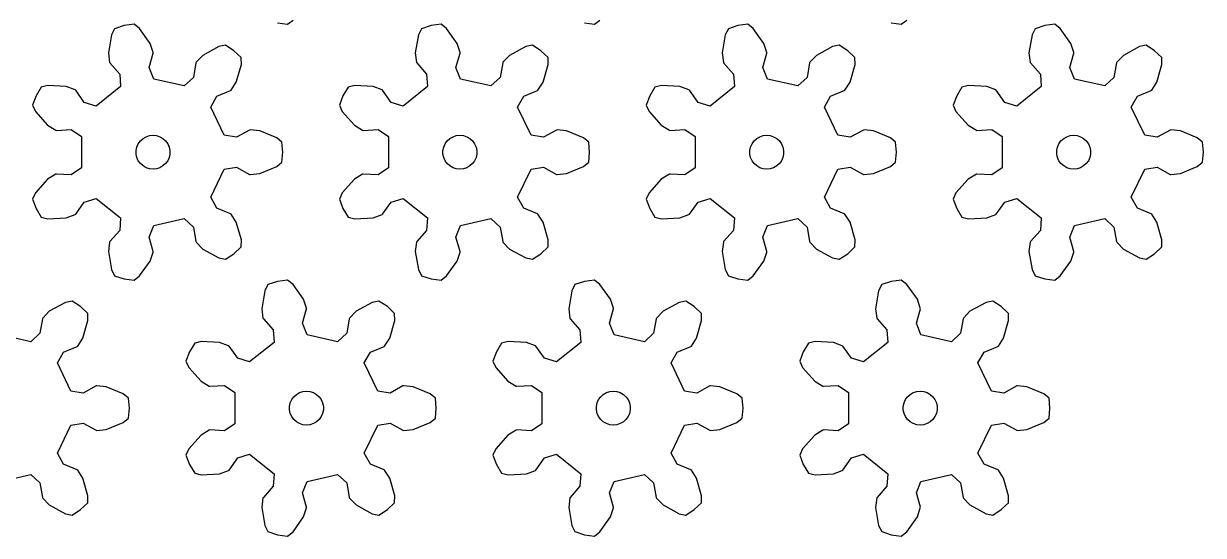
# Model space of a CAD drawing. Extents: x 0 to 212, y 0 to 226.
# Drawn here: x 107.6 to 211.8, y 67.8 to 113 of the extents above; entities that cross this region are included whole.
import ezdxf

# ---------------------------------------------------------------- set-up
doc = ezdxf.new("R2010")
doc.units = 0

msp = doc.modelspace()

# ---------------------------------------------------------------- linework, layer by layer
for p, q in [((115.62, 112.52), (115.35, 111.98)), ((116.47, 112.79), (115.62, 112.52)), ((117.35, 112.91), (116.47, 112.79)), ((117.83, 112.54), (117.35, 112.91)), ((118.77, 111.23), (117.83, 112.54)), ((130.02, 113.03), (130.9, 112.91)), ((130.9, 112.91), (131.38, 113.28)), ((142.72, 112.52), (142.45, 111.98)), ((143.57, 112.79), (142.72, 112.52)), ((144.45, 112.91), (143.57, 112.79)), ((144.93, 112.54), (144.45, 112.91)), ((145.87, 111.23), (144.93, 112.54)), ((157.11, 113.03), (157.99, 112.91)), ((157.99, 112.91), (158.47, 113.28)), ((169.82, 112.52), (169.54, 111.98)), ((170.66, 112.79), (169.82, 112.52)), ((171.54, 112.91), (170.66, 112.79)), ((172.02, 112.54), (171.54, 112.91)), ((172.96, 111.23), (172.02, 112.54)), ((184.21, 113.03), (185.09, 112.91)), ((185.09, 112.91), (185.57, 113.28)), ((196.91, 112.52), (196.64, 111.98)), ((197.76, 112.79), (196.91, 112.52)), ((198.64, 112.91), (197.76, 112.79)), ((199.12, 112.54), (198.64, 112.91)), ((200.06, 111.23), (199.12, 112.54)), ((115.35, 111.98), (115.08, 110.38)), ((142.45, 111.98), (142.17, 110.38)), ((169.54, 111.98), (169.27, 110.38)), ((196.64, 111.98), (196.36, 110.38)), ((119.03, 110.43), (118.77, 111.23)), ((119.04, 110.37), (119.03, 110.43)), ((124.83, 110.95), (123.41, 110.17)), ((125.42, 111.07), (124.83, 110.95)), ((126.16, 110.58), (125.42, 111.07)), ((126.81, 109.97), (126.16, 110.58)), ((146.13, 110.43), (145.87, 111.23)), ((146.13, 110.37), (146.13, 110.43)), ((151.93, 110.95), (150.51, 110.17)), ((152.52, 111.07), (151.93, 110.95)), ((153.26, 110.58), (152.52, 111.07)), ((153.9, 109.97), (153.26, 110.58)), ((173.23, 110.43), (172.96, 111.23)), ((173.23, 110.37), (173.23, 110.43)), ((179.02, 110.95), (177.6, 110.17)), ((179.61, 111.07), (179.02, 110.95)), ((180.36, 110.58), (179.61, 111.07)), ((181, 109.97), (180.36, 110.58)), ((200.32, 110.43), (200.06, 111.23)), ((200.32, 110.37), (200.32, 110.43)), ((206.12, 110.95), (204.7, 110.17)), ((206.71, 111.07), (206.12, 110.95)), ((207.45, 110.58), (206.71, 111.07)), ((208.09, 109.97), (207.45, 110.58)), ((115.08, 110.38), (115.18, 109.55)), ((115.18, 109.55), (115.21, 109.5)), ((115.21, 109.5), (116.08, 108.52)), ((118.68, 109.11), (119.04, 110.37)), ((122.8, 109.51), (122.58, 108.22)), ((122.83, 109.56), (122.8, 109.51)), ((123.41, 110.17), (122.83, 109.56)), ((126.82, 109.36), (126.81, 109.97)), ((142.17, 110.38), (142.28, 109.55)), ((142.28, 109.55), (142.3, 109.5)), ((142.3, 109.5), (143.17, 108.52)), ((145.77, 109.11), (146.13, 110.37)), ((149.9, 109.51), (149.67, 108.22)), ((149.92, 109.56), (149.9, 109.51)), ((150.51, 110.17), (149.92, 109.56)), ((153.92, 109.36), (153.9, 109.97)), ((169.27, 110.38), (169.38, 109.55)), ((169.38, 109.55), (169.4, 109.5)), ((169.4, 109.5), (170.27, 108.52)), ((172.87, 109.11), (173.23, 110.37)), ((176.99, 109.51), (176.77, 108.22)), ((177.02, 109.56), (176.99, 109.51)), ((177.6, 110.17), (177.02, 109.56)), ((181.01, 109.36), (181, 109.97)), ((196.36, 110.38), (196.47, 109.55)), ((196.47, 109.55), (196.5, 109.5)), ((196.5, 109.5), (197.37, 108.52)), ((199.96, 109.11), (200.32, 110.37)), ((204.09, 109.51), (203.87, 108.22)), ((204.12, 109.56), (204.09, 109.51)), ((204.7, 110.17), (204.12, 109.56)), ((208.11, 109.36), (208.09, 109.97)), ((116.08, 108.52), (116.16, 107.42)), ((119.08, 108.08), (118.68, 109.11)), ((126.37, 107.8), (126.82, 109.36)), ((143.17, 108.52), (143.25, 107.42)), ((146.18, 108.08), (145.77, 109.11)), ((153.47, 107.8), (153.92, 109.36)), ((170.27, 108.52), (170.35, 107.42)), ((173.28, 108.08), (172.87, 109.11)), ((180.57, 107.8), (181.01, 109.36)), ((197.37, 108.52), (197.44, 107.42)), ((200.37, 108.08), (199.96, 109.11)), ((207.66, 107.8), (208.11, 109.36)), ((109.15, 107.36), (108.7, 106.59)), ((109.74, 107.5), (109.15, 107.36)), ((111.35, 107.41), (109.74, 107.5)), ((112.14, 107.12), (111.35, 107.41)), ((116.16, 107.42), (114.01, 105.7)), ((121.77, 107.47), (119.08, 108.08)), ((122.58, 108.22), (121.77, 107.47)), ((125.92, 107.1), (126.37, 107.8)), ((136.25, 107.36), (135.79, 106.59)), ((136.83, 107.5), (136.25, 107.36)), ((138.45, 107.41), (136.83, 107.5)), ((139.24, 107.12), (138.45, 107.41)), ((143.25, 107.42), (141.1, 105.7)), ((148.86, 107.47), (146.18, 108.08)), ((149.67, 108.22), (148.86, 107.47)), ((153.01, 107.1), (153.47, 107.8)), ((163.34, 107.36), (162.89, 106.59)), ((163.93, 107.5), (163.34, 107.36)), ((165.55, 107.41), (163.93, 107.5)), ((166.33, 107.12), (165.55, 107.41)), ((170.35, 107.42), (168.2, 105.7)), ((175.96, 107.47), (173.28, 108.08)), ((176.77, 108.22), (175.96, 107.47)), ((180.11, 107.1), (180.57, 107.8)), ((190.44, 107.36), (189.98, 106.59)), ((191.02, 107.5), (190.44, 107.36)), ((192.64, 107.41), (191.02, 107.5)), ((193.43, 107.12), (192.64, 107.41)), ((197.44, 107.42), (195.29, 105.7)), ((203.05, 107.47), (200.37, 108.08)), ((203.87, 108.22), (203.05, 107.47)), ((207.2, 107.1), (207.66, 107.8)), ((108.7, 106.59), (108.38, 105.76)), ((112.19, 107.09), (112.14, 107.12)), ((112.95, 106.02), (112.19, 107.09)), ((124.11, 105.6), (124.66, 106.56)), ((124.66, 106.56), (125.87, 107.06)), ((125.87, 107.06), (125.92, 107.1)), ((135.79, 106.59), (135.48, 105.76)), ((139.29, 107.09), (139.24, 107.12)), ((140.04, 106.02), (139.29, 107.09)), ((151.21, 105.6), (151.76, 106.56)), ((151.76, 106.56), (152.97, 107.06)), ((152.97, 107.06), (153.01, 107.1)), ((162.89, 106.59), (162.57, 105.76)), ((166.38, 107.09), (166.33, 107.12)), ((167.14, 106.02), (166.38, 107.09)), ((178.31, 105.6), (178.85, 106.56)), ((178.85, 106.56), (180.06, 107.06)), ((180.06, 107.06), (180.11, 107.1)), ((189.98, 106.59), (189.67, 105.76)), ((193.48, 107.09), (193.43, 107.12)), ((194.24, 106.02), (193.48, 107.09)), ((205.4, 105.6), (205.95, 106.56)), ((205.95, 106.56), (207.16, 107.06)), ((207.16, 107.06), (207.2, 107.1)), ((108.38, 105.76), (108.63, 105.21)), ((114.01, 105.7), (112.95, 106.02)), ((125.31, 103.12), (124.11, 105.6)), ((135.48, 105.76), (135.73, 105.21)), ((141.1, 105.7), (140.04, 106.02)), ((152.4, 103.12), (151.21, 105.6)), ((162.57, 105.76), (162.83, 105.21)), ((168.2, 105.7), (167.14, 106.02)), ((179.5, 103.12), (178.31, 105.6)), ((189.67, 105.76), (189.92, 105.21)), ((195.29, 105.7), (194.24, 106.02)), ((206.59, 103.12), (205.4, 105.6)), ((108.63, 105.21), (109.71, 104)), ((135.73, 105.21), (136.81, 104)), ((162.83, 105.21), (163.9, 104)), ((189.92, 105.21), (191, 104)), ((109.71, 104), (110.43, 103.57)), ((110.43, 103.57), (110.49, 103.55)), ((110.49, 103.55), (111.79, 103.62)), ((111.79, 103.62), (112.7, 103)), ((127.55, 103.58), (126.4, 102.95)), ((127.6, 103.6), (127.55, 103.58)), ((128.44, 103.51), (127.6, 103.6)), ((129.94, 102.89), (128.44, 103.51)), ((136.81, 104), (137.52, 103.57)), ((137.52, 103.57), (137.58, 103.55)), ((137.58, 103.55), (138.89, 103.62)), ((138.89, 103.62), (139.8, 103)), ((154.64, 103.58), (153.5, 102.95)), ((154.7, 103.6), (154.64, 103.58)), ((155.54, 103.51), (154.7, 103.6)), ((157.03, 102.89), (155.54, 103.51)), ((163.9, 104), (164.62, 103.57)), ((164.62, 103.57), (164.68, 103.55)), ((164.68, 103.55), (165.98, 103.62)), ((165.98, 103.62), (166.9, 103)), ((181.74, 103.58), (180.59, 102.95)), ((181.8, 103.6), (181.74, 103.58)), ((182.63, 103.51), (181.8, 103.6)), ((184.13, 102.89), (182.63, 103.51)), ((191, 104), (191.72, 103.57)), ((191.72, 103.57), (191.77, 103.55)), ((191.77, 103.55), (193.08, 103.62)), ((193.08, 103.62), (193.99, 103)), ((208.83, 103.58), (207.69, 102.95)), ((208.89, 103.6), (208.83, 103.58)), ((209.73, 103.51), (208.89, 103.6)), ((211.22, 102.89), (209.73, 103.51)), ((112.7, 103), (112.7, 100.24)), ((117.59, 102.08), (117.72, 102.37)), ((117.72, 102.37), (117.9, 102.62)), ((117.9, 102.62), (118.14, 102.83)), ((118.14, 102.83), (118.41, 102.99)), ((118.41, 102.99), (118.71, 103.09)), ((118.71, 103.09), (119.02, 103.12)), ((119.02, 103.12), (119.33, 103.09)), ((119.33, 103.09), (119.63, 102.99)), ((119.63, 102.99), (119.9, 102.83)), ((119.9, 102.83), (120.13, 102.62)), ((120.13, 102.62), (120.32, 102.37)), ((120.32, 102.37), (120.45, 102.08)), ((126.4, 102.95), (125.31, 103.12)), ((130.4, 102.51), (129.94, 102.89)), ((130.48, 101.62), (130.4, 102.51)), ((139.8, 103), (139.8, 100.24)), ((144.69, 102.08), (144.82, 102.37)), ((144.82, 102.37), (145, 102.62)), ((145, 102.62), (145.23, 102.83)), ((145.23, 102.83), (145.51, 102.99)), ((145.51, 102.99), (145.8, 103.09)), ((145.8, 103.09), (146.12, 103.12)), ((146.12, 103.12), (146.43, 103.09)), ((146.43, 103.09), (146.73, 102.99)), ((146.73, 102.99), (147, 102.83)), ((147, 102.83), (147.23, 102.62)), ((147.23, 102.62), (147.41, 102.37)), ((147.41, 102.37), (147.54, 102.08)), ((153.5, 102.95), (152.4, 103.12)), ((157.49, 102.51), (157.03, 102.89)), ((157.57, 101.62), (157.49, 102.51)), ((166.9, 103), (166.9, 100.24)), ((171.78, 102.08), (171.91, 102.37)), ((171.91, 102.37), (172.1, 102.62)), ((172.1, 102.62), (172.33, 102.83)), ((172.33, 102.83), (172.6, 102.99)), ((172.6, 102.99), (172.9, 103.09)), ((172.9, 103.09), (173.21, 103.12)), ((173.21, 103.12), (173.52, 103.09)), ((173.52, 103.09), (173.82, 102.99)), ((173.82, 102.99), (174.09, 102.83)), ((174.09, 102.83), (174.33, 102.62)), ((174.33, 102.62), (174.51, 102.37)), ((174.51, 102.37), (174.64, 102.08)), ((180.59, 102.95), (179.5, 103.12)), ((184.59, 102.51), (184.13, 102.89)), ((184.67, 101.62), (184.59, 102.51)), ((193.99, 103), (193.99, 100.24)), ((198.88, 102.08), (199.01, 102.37)), ((199.01, 102.37), (199.19, 102.62)), ((199.19, 102.62), (199.43, 102.83)), ((199.43, 102.83), (199.7, 102.99)), ((199.7, 102.99), (200, 103.09)), ((200, 103.09), (200.31, 103.12)), ((200.31, 103.12), (200.62, 103.09)), ((200.62, 103.09), (200.92, 102.99)), ((200.92, 102.99), (201.19, 102.83)), ((201.19, 102.83), (201.42, 102.62)), ((201.42, 102.62), (201.61, 102.37)), ((201.61, 102.37), (201.73, 102.08)), ((207.69, 102.95), (206.59, 103.12)), ((211.69, 102.51), (211.22, 102.89)), ((211.77, 101.62), (211.69, 102.51)), ((117.53, 101.78), (117.59, 102.08)), ((117.53, 101.46), (117.53, 101.78)), ((117.59, 101.16), (117.53, 101.46)), ((117.72, 100.87), (117.59, 101.16)), ((120.45, 101.16), (120.32, 100.87)), ((120.45, 102.08), (120.51, 101.78)), ((120.51, 101.46), (120.45, 101.16)), ((120.51, 101.78), (120.51, 101.46)), ((130.4, 100.74), (130.48, 101.62)), ((144.62, 101.78), (144.69, 102.08)), ((144.62, 101.46), (144.62, 101.78)), ((144.69, 101.16), (144.62, 101.46)), ((144.82, 100.87), (144.69, 101.16)), ((147.54, 101.16), (147.41, 100.87)), ((147.54, 102.08), (147.61, 101.78)), ((147.61, 101.46), (147.54, 101.16)), ((147.61, 101.78), (147.61, 101.46)), ((157.49, 100.74), (157.57, 101.62)), ((171.72, 101.78), (171.78, 102.08)), ((171.72, 101.46), (171.72, 101.78)), ((171.78, 101.16), (171.72, 101.46)), ((171.91, 100.87), (171.78, 101.16)), ((174.64, 101.16), (174.51, 100.87)), ((174.64, 102.08), (174.7, 101.78)), ((174.7, 101.46), (174.64, 101.16)), ((174.7, 101.78), (174.7, 101.46)), ((184.59, 100.74), (184.67, 101.62)), ((198.82, 101.78), (198.88, 102.08)), ((198.82, 101.46), (198.82, 101.78)), ((198.88, 101.16), (198.82, 101.46)), ((199.01, 100.87), (198.88, 101.16)), ((201.73, 101.16), (201.61, 100.87)), ((201.73, 102.08), (201.8, 101.78)), ((201.8, 101.46), (201.73, 101.16)), ((201.8, 101.78), (201.8, 101.46)), ((211.69, 100.74), (211.77, 101.62)), ((112.7, 100.24), (111.79, 99.62)), ((117.9, 100.62), (117.72, 100.87)), ((118.14, 100.41), (117.9, 100.62)), ((118.41, 100.25), (118.14, 100.41)), ((118.71, 100.15), (118.41, 100.25)), ((119.02, 100.12), (118.71, 100.15)), ((119.33, 100.15), (119.02, 100.12)), ((119.63, 100.25), (119.33, 100.15)), ((119.9, 100.41), (119.63, 100.25)), ((120.13, 100.62), (119.9, 100.41)), ((120.32, 100.87), (120.13, 100.62)), ((124.11, 97.64), (125.31, 100.12)), ((125.31, 100.12), (126.4, 100.29)), ((126.4, 100.29), (127.55, 99.66)), ((128.44, 99.73), (129.94, 100.35)), ((129.94, 100.35), (130.4, 100.74)), ((139.8, 100.24), (138.89, 99.62)), ((145, 100.62), (144.82, 100.87)), ((145.23, 100.41), (145, 100.62)), ((145.51, 100.25), (145.23, 100.41)), ((145.8, 100.15), (145.51, 100.25)), ((146.12, 100.12), (145.8, 100.15)), ((146.43, 100.15), (146.12, 100.12)), ((146.73, 100.25), (146.43, 100.15)), ((147, 100.41), (146.73, 100.25)), ((147.23, 100.62), (147, 100.41)), ((147.41, 100.87), (147.23, 100.62)), ((151.21, 97.64), (152.4, 100.12)), ((152.4, 100.12), (153.5, 100.29)), ((153.5, 100.29), (154.64, 99.66)), ((155.54, 99.73), (157.03, 100.35)), ((157.03, 100.35), (157.49, 100.74)), ((166.9, 100.24), (165.98, 99.62)), ((172.1, 100.62), (171.91, 100.87)), ((172.33, 100.41), (172.1, 100.62)), ((172.6, 100.25), (172.33, 100.41)), ((172.9, 100.15), (172.6, 100.25)), ((173.21, 100.12), (172.9, 100.15)), ((173.52, 100.15), (173.21, 100.12)), ((173.82, 100.25), (173.52, 100.15)), ((174.09, 100.41), (173.82, 100.25)), ((174.33, 100.62), (174.09, 100.41)), ((174.51, 100.87), (174.33, 100.62)), ((178.31, 97.64), (179.5, 100.12)), ((179.5, 100.12), (180.59, 100.29)), ((180.59, 100.29), (181.74, 99.66)), ((182.63, 99.73), (184.13, 100.35)), ((184.13, 100.35), (184.59, 100.74)), ((193.99, 100.24), (193.08, 99.62)), ((199.19, 100.62), (199.01, 100.87)), ((199.43, 100.41), (199.19, 100.62)), ((199.7, 100.25), (199.43, 100.41)), ((200, 100.15), (199.7, 100.25)), ((200.31, 100.12), (200, 100.15)), ((200.62, 100.15), (200.31, 100.12)), ((200.92, 100.25), (200.62, 100.15)), ((201.19, 100.41), (200.92, 100.25)), ((201.42, 100.62), (201.19, 100.41)), ((201.61, 100.87), (201.42, 100.62)), ((205.4, 97.64), (206.59, 100.12)), ((206.59, 100.12), (207.69, 100.29)), ((207.69, 100.29), (208.83, 99.66)), ((209.73, 99.73), (211.22, 100.35)), ((211.22, 100.35), (211.69, 100.74)), ((109.71, 99.24), (108.63, 98.03)), ((110.43, 99.68), (109.71, 99.24)), ((110.49, 99.69), (110.43, 99.68)), ((111.79, 99.62), (110.49, 99.69)), ((127.55, 99.66), (127.6, 99.65)), ((127.6, 99.65), (128.44, 99.73)), ((136.81, 99.24), (135.73, 98.03)), ((137.52, 99.68), (136.81, 99.24)), ((137.58, 99.69), (137.52, 99.68)), ((138.89, 99.62), (137.58, 99.69)), ((154.64, 99.66), (154.7, 99.65)), ((154.7, 99.65), (155.54, 99.73)), ((163.9, 99.24), (162.83, 98.03)), ((164.62, 99.68), (163.9, 99.24)), ((164.68, 99.69), (164.62, 99.68)), ((165.98, 99.62), (164.68, 99.69)), ((181.74, 99.66), (181.8, 99.65)), ((181.8, 99.65), (182.63, 99.73)), ((191, 99.24), (189.92, 98.03)), ((191.72, 99.68), (191, 99.24)), ((191.77, 99.69), (191.72, 99.68)), ((193.08, 99.62), (191.77, 99.69)), ((208.83, 99.66), (208.89, 99.65)), ((208.89, 99.65), (209.73, 99.73)), ((108.63, 98.03), (108.38, 97.48)), ((135.73, 98.03), (135.48, 97.48)), ((162.83, 98.03), (162.57, 97.48)), ((189.92, 98.03), (189.67, 97.48)), ((108.38, 97.48), (108.7, 96.65)), ((112.19, 96.15), (112.95, 97.22)), ((112.95, 97.22), (114.01, 97.54)), ((114.01, 97.54), (116.16, 95.82)), ((124.66, 96.68), (124.11, 97.64)), ((135.48, 97.48), (135.79, 96.65)), ((139.29, 96.15), (140.04, 97.22)), ((140.04, 97.22), (141.1, 97.54)), ((141.1, 97.54), (143.25, 95.82)), ((151.76, 96.68), (151.21, 97.64)), ((162.57, 97.48), (162.89, 96.65)), ((166.38, 96.15), (167.14, 97.22)), ((167.14, 97.22), (168.2, 97.54)), ((168.2, 97.54), (170.35, 95.82)), ((178.85, 96.68), (178.31, 97.64)), ((189.67, 97.48), (189.98, 96.65)), ((193.48, 96.15), (194.24, 97.22)), ((194.24, 97.22), (195.29, 97.54)), ((195.29, 97.54), (197.44, 95.82)), ((205.95, 96.68), (205.4, 97.64)), ((108.7, 96.65), (109.15, 95.89)), ((109.15, 95.89), (109.74, 95.74)), ((111.35, 95.83), (112.14, 96.12)), ((112.14, 96.12), (112.19, 96.15)), ((125.87, 96.18), (124.66, 96.68)), ((125.92, 96.14), (125.87, 96.18)), ((126.37, 95.44), (125.92, 96.14)), ((135.79, 96.65), (136.25, 95.89)), ((136.25, 95.89), (136.83, 95.74)), ((138.45, 95.83), (139.24, 96.12)), ((139.24, 96.12), (139.29, 96.15)), ((152.97, 96.18), (151.76, 96.68)), ((153.01, 96.14), (152.97, 96.18)), ((153.47, 95.44), (153.01, 96.14)), ((162.89, 96.65), (163.34, 95.89)), ((163.34, 95.89), (163.93, 95.74)), ((165.55, 95.83), (166.33, 96.12)), ((166.33, 96.12), (166.38, 96.15)), ((180.06, 96.18), (178.85, 96.68)), ((180.11, 96.14), (180.06, 96.18)), ((180.57, 95.44), (180.11, 96.14)), ((189.98, 96.65), (190.44, 95.89)), ((190.44, 95.89), (191.02, 95.74)), ((192.64, 95.83), (193.43, 96.12)), ((193.43, 96.12), (193.48, 96.15)), ((207.16, 96.18), (205.95, 96.68)), ((207.2, 96.14), (207.16, 96.18)), ((207.66, 95.44), (207.2, 96.14)), ((109.74, 95.74), (111.35, 95.83)), ((116.16, 95.82), (116.08, 94.72)), ((118.68, 94.13), (119.08, 95.16)), ((119.08, 95.16), (121.77, 95.77)), ((121.77, 95.77), (122.58, 95.02)), ((122.58, 95.02), (122.8, 93.73)), ((126.82, 93.88), (126.37, 95.44)), ((136.83, 95.74), (138.45, 95.83)), ((143.25, 95.82), (143.17, 94.72)), ((145.77, 94.13), (146.18, 95.16)), ((146.18, 95.16), (148.86, 95.77)), ((148.86, 95.77), (149.67, 95.02)), ((149.67, 95.02), (149.9, 93.73)), ((153.92, 93.88), (153.47, 95.44)), ((163.93, 95.74), (165.55, 95.83)), ((170.35, 95.82), (170.27, 94.72)), ((172.87, 94.13), (173.28, 95.16)), ((173.28, 95.16), (175.96, 95.77)), ((175.96, 95.77), (176.77, 95.02)), ((176.77, 95.02), (176.99, 93.73)), ((181.01, 93.88), (180.57, 95.44)), ((191.02, 95.74), (192.64, 95.83)), ((197.44, 95.82), (197.37, 94.72)), ((199.96, 94.13), (200.37, 95.16)), ((200.37, 95.16), (203.05, 95.77)), ((203.05, 95.77), (203.87, 95.02)), ((203.87, 95.02), (204.09, 93.73)), ((208.11, 93.88), (207.66, 95.44)), ((116.08, 94.72), (115.21, 93.75)), ((119.04, 92.87), (118.68, 94.13)), ((126.81, 93.28), (126.82, 93.88)), ((143.17, 94.72), (142.3, 93.75)), ((146.13, 92.87), (145.77, 94.13)), ((153.9, 93.28), (153.92, 93.88)), ((170.27, 94.72), (169.4, 93.75)), ((173.23, 92.87), (172.87, 94.13)), ((181, 93.28), (181.01, 93.88)), ((197.37, 94.72), (196.5, 93.75)), ((200.32, 92.87), (199.96, 94.13)), ((208.09, 93.28), (208.11, 93.88)), ((115.18, 93.69), (115.08, 92.86)), ((115.08, 92.86), (115.35, 91.26)), ((115.21, 93.75), (115.18, 93.69)), ((118.77, 92.01), (119.03, 92.81)), ((119.03, 92.81), (119.04, 92.87)), ((122.8, 93.73), (122.83, 93.68)), ((122.83, 93.68), (123.41, 93.07)), ((123.41, 93.07), (124.83, 92.29)), ((126.16, 92.66), (126.81, 93.28)), ((142.28, 93.69), (142.17, 92.86)), ((142.17, 92.86), (142.45, 91.26)), ((142.3, 93.75), (142.28, 93.69)), ((145.87, 92.01), (146.13, 92.81)), ((146.13, 92.81), (146.13, 92.87)), ((149.9, 93.73), (149.92, 93.68)), ((149.92, 93.68), (150.51, 93.07)), ((150.51, 93.07), (151.93, 92.29)), ((153.26, 92.66), (153.9, 93.28)), ((169.38, 93.69), (169.27, 92.86)), ((169.27, 92.86), (169.54, 91.26)), ((169.4, 93.75), (169.38, 93.69)), ((172.96, 92.01), (173.23, 92.81)), ((173.23, 92.81), (173.23, 92.87)), ((176.99, 93.73), (177.02, 93.68)), ((177.02, 93.68), (177.6, 93.07)), ((177.6, 93.07), (179.02, 92.29)), ((180.36, 92.66), (181, 93.28)), ((196.47, 93.69), (196.36, 92.86)), ((196.36, 92.86), (196.64, 91.26)), ((196.5, 93.75), (196.47, 93.69)), ((200.06, 92.01), (200.32, 92.81)), ((200.32, 92.81), (200.32, 92.87)), ((204.09, 93.73), (204.12, 93.68)), ((204.12, 93.68), (204.7, 93.07)), ((204.7, 93.07), (206.12, 92.29)), ((207.45, 92.66), (208.09, 93.28)), ((117.83, 90.7), (118.77, 92.01)), ((124.83, 92.29), (125.42, 92.17)), ((125.42, 92.17), (126.16, 92.66)), ((144.93, 90.7), (145.87, 92.01)), ((151.93, 92.29), (152.52, 92.17)), ((152.52, 92.17), (153.26, 92.66)), ((172.02, 90.7), (172.96, 92.01)), ((179.02, 92.29), (179.61, 92.17)), ((179.61, 92.17), (180.36, 92.66)), ((199.12, 90.7), (200.06, 92.01)), ((206.12, 92.29), (206.71, 92.17)), ((206.71, 92.17), (207.45, 92.66)), ((115.35, 91.26), (115.62, 90.72)), ((115.62, 90.72), (116.47, 90.45)), ((117.35, 90.33), (117.83, 90.7)), ((142.45, 91.26), (142.72, 90.72)), ((142.72, 90.72), (143.57, 90.45)), ((144.45, 90.33), (144.93, 90.7)), ((169.54, 91.26), (169.82, 90.72)), ((169.82, 90.72), (170.66, 90.45)), ((171.54, 90.33), (172.02, 90.7)), ((196.64, 91.26), (196.91, 90.72)), ((196.91, 90.72), (197.76, 90.45)), ((198.64, 90.33), (199.12, 90.7)), ((116.47, 90.45), (117.35, 90.33)), ((129.17, 89.94), (128.9, 89.4)), ((130.02, 90.21), (129.17, 89.94)), ((130.9, 90.33), (130.02, 90.21)), ((131.38, 89.96), (130.9, 90.33)), ((132.32, 88.64), (131.38, 89.96)), ((143.57, 90.45), (144.45, 90.33)), ((156.27, 89.94), (155.99, 89.4)), ((157.11, 90.21), (156.27, 89.94)), ((157.99, 90.33), (157.11, 90.21)), ((158.47, 89.96), (157.99, 90.33)), ((159.41, 88.64), (158.47, 89.96)), ((170.66, 90.45), (171.54, 90.33)), ((183.36, 89.94), (183.09, 89.4)), ((184.21, 90.21), (183.36, 89.94)), ((185.09, 90.33), (184.21, 90.21)), ((185.57, 89.96), (185.09, 90.33)), ((186.51, 88.64), (185.57, 89.96)), ((197.76, 90.45), (198.64, 90.33)), ((128.9, 89.4), (128.62, 87.8)), ((132.58, 87.85), (132.32, 88.64)), ((155.99, 89.4), (155.72, 87.8)), ((159.68, 87.85), (159.41, 88.64)), ((183.09, 89.4), (182.82, 87.8)), ((186.77, 87.85), (186.51, 88.64)), ((109.86, 87.58), (109.28, 86.98)), ((111.28, 88.36), (109.86, 87.58)), ((111.87, 88.49), (111.28, 88.36)), ((112.62, 88), (111.87, 88.49)), ((113.26, 87.38), (112.62, 88)), ((128.62, 87.8), (128.73, 86.97)), ((132.22, 86.53), (132.58, 87.79)), ((132.58, 87.79), (132.58, 87.85)), ((136.96, 87.58), (136.38, 86.98)), ((138.38, 88.36), (136.96, 87.58)), ((138.97, 88.49), (138.38, 88.36)), ((139.71, 88), (138.97, 88.49)), ((140.35, 87.38), (139.71, 88)), ((155.72, 87.8), (155.83, 86.97)), ((159.32, 86.53), (159.68, 87.79)), ((159.68, 87.79), (159.68, 87.85)), ((164.06, 87.58), (163.47, 86.98)), ((165.48, 88.36), (164.06, 87.58)), ((166.07, 88.49), (165.48, 88.36)), ((166.81, 88), (166.07, 88.49)), ((167.45, 87.38), (166.81, 88)), ((182.82, 87.8), (182.92, 86.97)), ((186.42, 86.53), (186.78, 87.79)), ((186.78, 87.79), (186.77, 87.85)), ((191.15, 87.58), (190.57, 86.98)), ((192.57, 88.36), (191.15, 87.58)), ((193.16, 88.49), (192.57, 88.36)), ((193.9, 88), (193.16, 88.49)), ((194.55, 87.38), (193.9, 88)), ((109.25, 86.93), (109.03, 85.64)), ((109.28, 86.98), (109.25, 86.93)), ((112.83, 85.22), (113.27, 86.78)), ((113.27, 86.78), (113.26, 87.38)), ((128.73, 86.97), (128.76, 86.91)), ((128.76, 86.91), (129.63, 85.94)), ((132.63, 85.5), (132.22, 86.53)), ((136.35, 86.93), (136.13, 85.64)), ((136.38, 86.98), (136.35, 86.93)), ((139.92, 85.22), (140.37, 86.78)), ((140.37, 86.78), (140.35, 87.38)), ((155.83, 86.97), (155.85, 86.91)), ((155.85, 86.91), (156.72, 85.94)), ((159.73, 85.5), (159.32, 86.53)), ((163.44, 86.93), (163.22, 85.64)), ((163.47, 86.98), (163.44, 86.93)), ((167.02, 85.22), (167.46, 86.78)), ((167.46, 86.78), (167.45, 87.38)), ((182.92, 86.97), (182.95, 86.91)), ((182.95, 86.91), (183.82, 85.94)), ((186.82, 85.5), (186.42, 86.53)), ((190.54, 86.93), (190.32, 85.64)), ((190.57, 86.98), (190.54, 86.93)), ((194.11, 85.22), (194.56, 86.78)), ((194.56, 86.78), (194.55, 87.38)), ((108.22, 84.89), (105.54, 85.5)), ((109.03, 85.64), (108.22, 84.89)), ((129.63, 85.94), (129.71, 84.83)), ((135.31, 84.89), (132.63, 85.5)), ((136.13, 85.64), (135.31, 84.89)), ((156.72, 85.94), (156.8, 84.83)), ((162.41, 84.89), (159.73, 85.5)), ((163.22, 85.64), (162.41, 84.89)), ((183.82, 85.94), (183.9, 84.83)), ((189.51, 84.89), (186.82, 85.5)), ((190.32, 85.64), (189.51, 84.89)), ((111.11, 83.98), (112.32, 84.48)), ((112.32, 84.48), (112.37, 84.52)), ((112.37, 84.52), (112.83, 85.22)), ((122.7, 84.77), (122.24, 84.01)), ((123.28, 84.92), (122.7, 84.77)), ((124.9, 84.83), (123.28, 84.92)), ((125.69, 84.54), (124.9, 84.83)), ((125.74, 84.51), (125.69, 84.54)), ((126.5, 83.44), (125.74, 84.51)), ((129.71, 84.83), (127.55, 83.12)), ((138.21, 83.98), (139.42, 84.48)), ((139.42, 84.48), (139.46, 84.52)), ((139.46, 84.52), (139.92, 85.22)), ((149.79, 84.77), (149.34, 84.01)), ((150.38, 84.92), (149.79, 84.77)), ((152, 84.83), (150.38, 84.92)), ((152.79, 84.54), (152, 84.83)), ((152.83, 84.51), (152.79, 84.54)), ((153.59, 83.44), (152.83, 84.51)), ((156.8, 84.83), (154.65, 83.12)), ((165.31, 83.98), (166.51, 84.48)), ((166.51, 84.48), (166.56, 84.52)), ((166.56, 84.52), (167.02, 85.22)), ((176.89, 84.77), (176.43, 84.01)), ((177.48, 84.92), (176.89, 84.77)), ((179.09, 84.83), (177.48, 84.92)), ((179.88, 84.54), (179.09, 84.83)), ((179.93, 84.51), (179.88, 84.54)), ((180.69, 83.44), (179.93, 84.51)), ((183.9, 84.83), (181.75, 83.12)), ((192.4, 83.98), (193.61, 84.48)), ((193.61, 84.48), (193.66, 84.52)), ((193.66, 84.52), (194.11, 85.22)), ((110.57, 83.02), (111.11, 83.98)), ((122.24, 84.01), (121.93, 83.18)), ((127.55, 83.12), (126.5, 83.44)), ((137.66, 83.02), (138.21, 83.98)), ((149.34, 84.01), (149.03, 83.18)), ((154.65, 83.12), (153.59, 83.44)), ((164.76, 83.02), (165.31, 83.98)), ((176.43, 84.01), (176.12, 83.18)), ((181.75, 83.12), (180.69, 83.44)), ((191.85, 83.02), (192.4, 83.98)), ((111.76, 80.54), (110.57, 83.02)), ((121.93, 83.18), (122.18, 82.63)), ((122.18, 82.63), (123.26, 81.42)), ((138.86, 80.54), (137.66, 83.02)), ((149.03, 83.18), (149.28, 82.63)), ((149.28, 82.63), (150.35, 81.42)), ((165.95, 80.54), (164.76, 83.02)), ((176.12, 83.18), (176.37, 82.63)), ((176.37, 82.63), (177.45, 81.42)), ((193.05, 80.54), (191.85, 83.02)), ((123.26, 81.42), (123.98, 80.98)), ((150.35, 81.42), (151.07, 80.98)), ((177.45, 81.42), (178.17, 80.98)), ((112.85, 80.37), (111.76, 80.54)), ((114, 81), (112.85, 80.37)), ((114.06, 81.01), (114, 81)), ((114.89, 80.93), (114.06, 81.01)), ((116.39, 80.31), (114.89, 80.93)), ((116.85, 79.92), (116.39, 80.31)), ((123.98, 80.98), (124.03, 80.97)), ((124.03, 80.97), (125.34, 81.04)), ((125.34, 81.04), (126.25, 80.41)), ((126.25, 80.41), (126.25, 77.66)), ((131.45, 80.04), (131.69, 80.25)), ((131.69, 80.25), (131.96, 80.41)), ((131.96, 80.41), (132.26, 80.51)), ((132.26, 80.51), (132.57, 80.54)), ((132.57, 80.54), (132.88, 80.51)), ((132.88, 80.51), (133.18, 80.41)), ((133.18, 80.41), (133.45, 80.25)), ((133.45, 80.25), (133.68, 80.04)), ((139.95, 80.37), (138.86, 80.54)), ((141.09, 81), (139.95, 80.37)), ((141.15, 81.01), (141.09, 81)), ((141.99, 80.93), (141.15, 81.01)), ((143.48, 80.31), (141.99, 80.93)), ((143.95, 79.92), (143.48, 80.31)), ((151.07, 80.98), (151.13, 80.97)), ((151.13, 80.97), (152.44, 81.04)), ((152.44, 81.04), (153.35, 80.41)), ((153.35, 80.41), (153.35, 77.66)), ((158.55, 80.04), (158.78, 80.25)), ((158.78, 80.25), (159.05, 80.41)), ((159.05, 80.41), (159.35, 80.51)), ((159.35, 80.51), (159.66, 80.54)), ((159.66, 80.54), (159.98, 80.51)), ((159.98, 80.51), (160.27, 80.41)), ((160.27, 80.41), (160.55, 80.25)), ((160.55, 80.25), (160.78, 80.04)), ((167.04, 80.37), (165.95, 80.54)), ((168.19, 81), (167.04, 80.37)), ((168.25, 81.01), (168.19, 81)), ((169.08, 80.93), (168.25, 81.01)), ((170.58, 80.31), (169.08, 80.93)), ((171.04, 79.92), (170.58, 80.31)), ((178.17, 80.98), (178.23, 80.97)), ((178.23, 80.97), (179.53, 81.04)), ((179.53, 81.04), (180.44, 80.41)), ((180.44, 80.41), (180.44, 77.66)), ((185.64, 80.04), (185.88, 80.25)), ((185.88, 80.25), (186.15, 80.41)), ((186.15, 80.41), (186.45, 80.51)), ((186.45, 80.51), (186.76, 80.54)), ((186.76, 80.54), (187.07, 80.51)), ((187.07, 80.51), (187.37, 80.41)), ((187.37, 80.41), (187.64, 80.25)), ((187.64, 80.25), (187.87, 80.04)), ((194.14, 80.37), (193.05, 80.54)), ((195.28, 81), (194.14, 80.37)), ((195.34, 81.01), (195.28, 81)), ((196.18, 80.93), (195.34, 81.01)), ((197.67, 80.31), (196.18, 80.93)), ((198.14, 79.92), (197.67, 80.31)), ((116.93, 79.04), (116.85, 79.92)), ((131.08, 79.19), (131.14, 79.5)), ((131.08, 78.88), (131.08, 79.19)), ((131.14, 79.5), (131.27, 79.79)), ((131.27, 79.79), (131.45, 80.04)), ((133.68, 80.04), (133.87, 79.79)), ((133.87, 79.79), (133.99, 79.5)), ((133.99, 79.5), (134.06, 79.19)), ((134.06, 79.19), (134.06, 78.88)), ((144.03, 79.04), (143.95, 79.92)), ((158.17, 79.19), (158.24, 79.5)), ((158.17, 78.88), (158.17, 79.19)), ((158.24, 79.5), (158.36, 79.79)), ((158.36, 79.79), (158.55, 80.04)), ((160.78, 80.04), (160.96, 79.79)), ((160.96, 79.79), (161.09, 79.5)), ((161.09, 79.5), (161.16, 79.19)), ((161.16, 79.19), (161.16, 78.88)), ((171.12, 79.04), (171.04, 79.92)), ((185.27, 79.19), (185.33, 79.5)), ((185.27, 78.88), (185.27, 79.19)), ((185.33, 79.5), (185.46, 79.79)), ((185.46, 79.79), (185.64, 80.04)), ((187.87, 80.04), (188.06, 79.79)), ((188.06, 79.79), (188.19, 79.5)), ((188.19, 79.5), (188.25, 79.19)), ((188.25, 79.19), (188.25, 78.88)), ((198.22, 79.04), (198.14, 79.92)), ((116.39, 77.77), (116.85, 78.15)), ((116.85, 78.15), (116.93, 79.04)), ((131.14, 78.57), (131.08, 78.88)), ((131.27, 78.29), (131.14, 78.57)), ((131.45, 78.03), (131.27, 78.29)), ((133.87, 78.29), (133.68, 78.03)), ((133.99, 78.57), (133.87, 78.29)), ((134.06, 78.88), (133.99, 78.57)), ((143.48, 77.77), (143.95, 78.15)), ((143.95, 78.15), (144.03, 79.04)), ((158.24, 78.57), (158.17, 78.88)), ((158.36, 78.29), (158.24, 78.57)), ((158.55, 78.03), (158.36, 78.29)), ((160.96, 78.29), (160.78, 78.03)), ((161.09, 78.57), (160.96, 78.29)), ((161.16, 78.88), (161.09, 78.57)), ((170.58, 77.77), (171.04, 78.15)), ((171.04, 78.15), (171.12, 79.04)), ((185.33, 78.57), (185.27, 78.88)), ((185.46, 78.29), (185.33, 78.57)), ((185.64, 78.03), (185.46, 78.29)), ((188.06, 78.29), (187.87, 78.03)), ((188.19, 78.57), (188.06, 78.29)), ((188.25, 78.88), (188.19, 78.57)), ((197.67, 77.77), (198.14, 78.15)), ((198.14, 78.15), (198.22, 79.04)), ((110.57, 75.06), (111.76, 77.54)), ((111.76, 77.54), (112.85, 77.71)), ((112.85, 77.71), (114, 77.08)), ((114.06, 77.06), (114.89, 77.14)), ((114.89, 77.14), (116.39, 77.77)), ((123.98, 77.09), (123.26, 76.66)), ((124.03, 77.11), (123.98, 77.09)), ((125.34, 77.04), (124.03, 77.11)), ((126.25, 77.66), (125.34, 77.04)), ((131.69, 77.82), (131.45, 78.03)), ((131.96, 77.67), (131.69, 77.82)), ((132.26, 77.57), (131.96, 77.67)), ((132.57, 77.54), (132.26, 77.57)), ((132.88, 77.57), (132.57, 77.54)), ((133.18, 77.67), (132.88, 77.57)), ((133.45, 77.82), (133.18, 77.67)), ((133.68, 78.03), (133.45, 77.82)), ((137.66, 75.06), (138.86, 77.54)), ((138.86, 77.54), (139.95, 77.71)), ((139.95, 77.71), (141.09, 77.08)), ((141.15, 77.06), (141.99, 77.14)), ((141.99, 77.14), (143.48, 77.77)), ((151.07, 77.09), (150.35, 76.66)), ((151.13, 77.11), (151.07, 77.09)), ((152.44, 77.04), (151.13, 77.11)), ((153.35, 77.66), (152.44, 77.04)), ((158.78, 77.82), (158.55, 78.03)), ((159.05, 77.67), (158.78, 77.82)), ((159.35, 77.57), (159.05, 77.67)), ((159.66, 77.54), (159.35, 77.57)), ((159.98, 77.57), (159.66, 77.54)), ((160.27, 77.67), (159.98, 77.57)), ((160.55, 77.82), (160.27, 77.67)), ((160.78, 78.03), (160.55, 77.82)), ((164.76, 75.06), (165.95, 77.54)), ((165.95, 77.54), (167.04, 77.71)), ((167.04, 77.71), (168.19, 77.08)), ((168.25, 77.06), (169.08, 77.14)), ((169.08, 77.14), (170.58, 77.77)), ((178.17, 77.09), (177.45, 76.66)), ((178.23, 77.11), (178.17, 77.09)), ((179.53, 77.04), (178.23, 77.11)), ((180.44, 77.66), (179.53, 77.04)), ((185.88, 77.82), (185.64, 78.03)), ((186.15, 77.67), (185.88, 77.82)), ((186.45, 77.57), (186.15, 77.67)), ((186.76, 77.54), (186.45, 77.57)), ((187.07, 77.57), (186.76, 77.54)), ((187.37, 77.67), (187.07, 77.57)), ((187.64, 77.82), (187.37, 77.67)), ((187.87, 78.03), (187.64, 77.82)), ((191.85, 75.06), (193.05, 77.54)), ((193.05, 77.54), (194.14, 77.71)), ((194.14, 77.71), (195.28, 77.08)), ((195.34, 77.06), (196.18, 77.14)), ((196.18, 77.14), (197.67, 77.77)), ((114, 77.08), (114.06, 77.06)), ((123.26, 76.66), (122.18, 75.45)), ((141.09, 77.08), (141.15, 77.06)), ((150.35, 76.66), (149.28, 75.45)), ((168.19, 77.08), (168.25, 77.06)), ((177.45, 76.66), (176.37, 75.45)), ((195.28, 77.08), (195.34, 77.06)), ((111.11, 74.1), (110.57, 75.06)), ((122.18, 75.45), (121.93, 74.9)), ((138.21, 74.1), (137.66, 75.06)), ((149.28, 75.45), (149.03, 74.9)), ((165.31, 74.1), (164.76, 75.06)), ((176.37, 75.45), (176.12, 74.9)), ((192.4, 74.1), (191.85, 75.06)), ((112.32, 73.6), (111.11, 74.1)), ((121.93, 74.9), (122.24, 74.07)), ((122.24, 74.07), (122.7, 73.3)), ((125.74, 73.57), (126.5, 74.64)), ((126.5, 74.64), (127.55, 74.96)), ((127.55, 74.96), (129.71, 73.24)), ((139.42, 73.6), (138.21, 74.1)), ((149.03, 74.9), (149.34, 74.07)), ((149.34, 74.07), (149.79, 73.3)), ((152.83, 73.57), (153.59, 74.64)), ((153.59, 74.64), (154.65, 74.96)), ((154.65, 74.96), (156.8, 73.24)), ((166.51, 73.6), (165.31, 74.1)), ((176.12, 74.9), (176.43, 74.07)), ((176.43, 74.07), (176.89, 73.3)), ((179.93, 73.57), (180.69, 74.64)), ((180.69, 74.64), (181.75, 74.96)), ((181.75, 74.96), (183.9, 73.24)), ((193.61, 73.6), (192.4, 74.1)), ((105.54, 72.57), (108.22, 73.19)), ((108.22, 73.19), (109.03, 72.44)), ((112.37, 73.56), (112.32, 73.6)), ((112.83, 72.85), (112.37, 73.56)), ((122.7, 73.3), (123.28, 73.16)), ((123.28, 73.16), (124.9, 73.24)), ((124.9, 73.24), (125.69, 73.53)), ((125.69, 73.53), (125.74, 73.57)), ((129.71, 73.24), (129.63, 72.14)), ((132.63, 72.57), (135.31, 73.19)), ((135.31, 73.19), (136.13, 72.44)), ((139.46, 73.56), (139.42, 73.6)), ((139.92, 72.85), (139.46, 73.56)), ((149.79, 73.3), (150.38, 73.16)), ((150.38, 73.16), (152, 73.24)), ((152, 73.24), (152.79, 73.53)), ((152.79, 73.53), (152.83, 73.57)), ((156.8, 73.24), (156.72, 72.14)), ((159.73, 72.57), (162.41, 73.19)), ((162.41, 73.19), (163.22, 72.44)), ((166.56, 73.56), (166.51, 73.6)), ((167.02, 72.85), (166.56, 73.56)), ((176.89, 73.3), (177.48, 73.16)), ((177.48, 73.16), (179.09, 73.24)), ((179.09, 73.24), (179.88, 73.53)), ((179.88, 73.53), (179.93, 73.57)), ((183.9, 73.24), (183.82, 72.14)), ((186.82, 72.57), (189.51, 73.19)), ((189.51, 73.19), (190.32, 72.44)), ((193.66, 73.56), (193.61, 73.6)), ((194.11, 72.85), (193.66, 73.56)), ((109.03, 72.44), (109.25, 71.15)), ((113.27, 71.3), (112.83, 72.85)), ((129.63, 72.14), (128.76, 71.16)), ((132.22, 71.55), (132.63, 72.57)), ((136.13, 72.44), (136.35, 71.15)), ((140.37, 71.3), (139.92, 72.85)), ((156.72, 72.14), (155.85, 71.16)), ((159.32, 71.55), (159.73, 72.57)), ((163.22, 72.44), (163.44, 71.15)), ((167.46, 71.3), (167.02, 72.85)), ((183.82, 72.14), (182.95, 71.16)), ((186.42, 71.55), (186.82, 72.57)), ((190.32, 72.44), (190.54, 71.15)), ((194.56, 71.3), (194.11, 72.85)), ((109.25, 71.15), (109.28, 71.1)), ((109.28, 71.1), (109.86, 70.49)), ((113.26, 70.69), (113.27, 71.3)), ((128.73, 71.11), (128.62, 70.28)), ((128.76, 71.16), (128.73, 71.11)), ((132.58, 70.29), (132.22, 71.55)), ((136.35, 71.15), (136.38, 71.1)), ((136.38, 71.1), (136.96, 70.49)), ((140.35, 70.69), (140.37, 71.3)), ((155.83, 71.11), (155.72, 70.28)), ((155.85, 71.16), (155.83, 71.11)), ((159.68, 70.29), (159.32, 71.55)), ((163.44, 71.15), (163.47, 71.1)), ((163.47, 71.1), (164.06, 70.49)), ((167.45, 70.69), (167.46, 71.3)), ((182.92, 71.11), (182.82, 70.28)), ((182.95, 71.16), (182.92, 71.11)), ((186.78, 70.29), (186.42, 71.55)), ((190.54, 71.15), (190.57, 71.1)), ((190.57, 71.1), (191.15, 70.49)), ((194.55, 70.69), (194.56, 71.3)), ((109.86, 70.49), (111.28, 69.71)), ((111.87, 69.59), (112.62, 70.08)), ((112.62, 70.08), (113.26, 70.69)), ((128.62, 70.28), (128.9, 68.68)), ((132.32, 69.43), (132.58, 70.23)), ((132.58, 70.23), (132.58, 70.29)), ((136.96, 70.49), (138.38, 69.71)), ((138.97, 69.59), (139.71, 70.08)), ((139.71, 70.08), (140.35, 70.69)), ((155.72, 70.28), (155.99, 68.68)), ((159.41, 69.43), (159.68, 70.23)), ((159.68, 70.23), (159.68, 70.29)), ((164.06, 70.49), (165.48, 69.71)), ((166.07, 69.59), (166.81, 70.08)), ((166.81, 70.08), (167.45, 70.69)), ((182.82, 70.28), (183.09, 68.68)), ((186.51, 69.43), (186.77, 70.23)), ((186.77, 70.23), (186.78, 70.29)), ((191.15, 70.49), (192.57, 69.71)), ((193.16, 69.59), (193.9, 70.08)), ((193.9, 70.08), (194.55, 70.69)), ((111.28, 69.71), (111.87, 69.59)), ((131.38, 68.11), (132.32, 69.43)), ((138.38, 69.71), (138.97, 69.59)), ((158.47, 68.11), (159.41, 69.43)), ((165.48, 69.71), (166.07, 69.59)), ((185.57, 68.11), (186.51, 69.43)), ((192.57, 69.71), (193.16, 69.59)), ((128.9, 68.68), (129.17, 68.14)), ((129.17, 68.14), (130.02, 67.87)), ((130.02, 67.87), (130.9, 67.75)), ((130.9, 67.75), (131.38, 68.11)), ((155.99, 68.68), (156.27, 68.14)), ((156.27, 68.14), (157.11, 67.87)), ((157.11, 67.87), (157.99, 67.75)), ((157.99, 67.75), (158.47, 68.11)), ((183.09, 68.68), (183.36, 68.14)), ((183.36, 68.14), (184.21, 67.87)), ((184.21, 67.87), (185.09, 67.75)), ((185.09, 67.75), (185.57, 68.11))]:
    msp.add_line(p, q)

doc.saveas('drawing.dxf')
